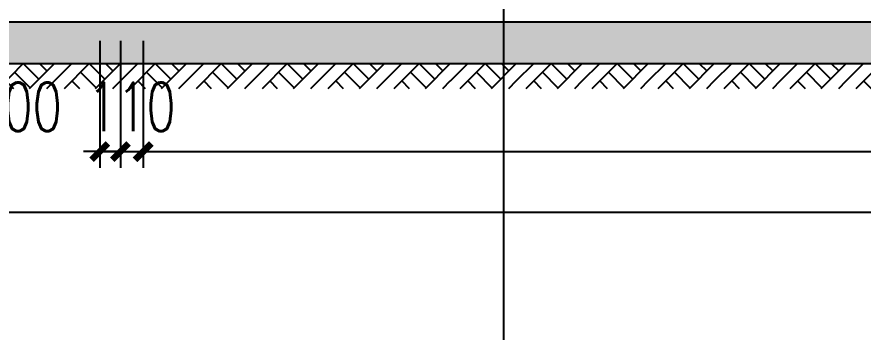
# Model space of a CAD drawing. Extents: x -1899985 to 1774885, y 556286 to 2175695.
# Drawn here: x -1665010 to -1660923, y 566711 to 568232 of the extents above; entities that cross this region are included whole.
import ezdxf

# ---------------------------------------------------------------- set-up
doc = ezdxf.new("R2010")
doc.units = 0
doc.header["$LTSCALE"] = 10
doc.header["$MEASUREMENT"] = 0
doc.layers.get('Defpoints').update_dxf_attribs({"color": 210})
for name, color, linetype in [('20剖面图$0$A-AXIS-SYMB', 3, 'Continuous'), ('20剖面图$0$A-HATCH-1', 252, 'Continuous'), ('20剖面图$0$A-LIN-V', 9, 'Continuous'), ('20剖面图$0$AS-COLN', 6, 'Continuous'), ('20剖面图$0$建-尺寸', 3, 'Continuous'), ('A-LIN-V', 9, 'Continuous')]:
    doc.layers.add(name, color=color, linetype=linetype)
doc.styles.add('20剖面图$0$A-DIM_T3', font='SIMPLEX', dxfattribs={"width": 0.705882, "bigfont": 'GBCBIG'})
doc.dimstyles.new('20剖面图$0$A-DIM&&79', dxfattribs={"dimtxt": 233.773377, "dimasz": 78.579286, "dimexe": 78.579286, "dimexo": 78.579286, "dimgap": 99.206349, "dimtad": 1, "dimdec": 0, "dimzin": 0, "dimdsep": 46, "dimtxsty": '20剖面图$0$A-DIM_T3', "dimblk": '20剖面图$0$_ArchTick', "dimcen": 0.09, "dimclrt": 7, "dimazin": 2, "dimtfac": 1, "dimtdec": 0, "dimtix": 1, "dimtmove": 2, "dimatfit": 3, "dimfxl": 1, "dimtolj": 1, "dimtzin": 0, "dimarcsym": 0})

# ---------------------------------------------------------------- blocks, each defined once
blk = doc.blocks.new('20剖面图$0$_ArchTick')
at = {"color": 0, "linetype": 'ByBlock', "const_width": 0.4}
blk.add_lwpolyline([(-0.5, -0.5), (0.5, 0.5)], dxfattribs=at)
blk = doc.blocks.new('*D567')
at = {"layer": '20剖面图$0$建-尺寸', "color": 0, "lineweight": -2, "transparency": 16777216}
for p, q in [((-1636625, 568151.4), (-1636625, 567538.5)), ((-1636525, 568151.4), (-1636525, 567538.5)), ((-1636625, 567617.1), (-1636703.6, 567617.1)), ((-1636625, 567617.1), (-1636525, 567617.1)), ((-1636525, 567617.1), (-1636446.4, 567617.1))]:
    blk.add_line(p, q, dxfattribs=at)
at = {"layer": 'Defpoints', "color": 0, "transparency": 16777216}
for p in [(-1636625, 568230), (-1636525, 568230), (-1636525, 567617.1)]:
    blk.add_point(p, dxfattribs=at)
at = {"layer": '20剖面图$0$建-尺寸', "color": 0, "lineweight": -2, "transparency": 16777216, "xscale": 78.57928649080975, "yscale": 78.57928649080975, "zscale": 78.57928649080975}
blk.add_blockref('20剖面图$0$_ArchTick', (-1636625, 567617.1), dxfattribs=at)
at = {"layer": '20剖面图$0$建-尺寸', "color": 0, "lineweight": -2, "transparency": 16777216, "xscale": 78.57928649080975, "yscale": 78.57928649080975, "zscale": 78.57928649080975, "rotation": 180}
blk.add_blockref('20剖面图$0$_ArchTick', (-1636525, 567617.1), dxfattribs=at)
at = {"layer": '20剖面图$0$建-尺寸', "color": 7, "transparency": 16777216, "insert": (-1637020, 567833.2), "char_height": 233.77, "attachment_point": 5, "style": '20剖面图$0$A-DIM_T3'}
blk.add_mtext('\\A1;100', dxfattribs=at)
blk = doc.blocks.new('*D568')
at = {"layer": '20剖面图$0$建-尺寸', "color": 0, "lineweight": -2, "transparency": 16777216}
for p, q in [((-1636525, 568151.4), (-1636525, 567538.5)), ((-1636415, 568151.4), (-1636415, 567538.5)), ((-1636525, 567617.1), (-1636603.6, 567617.1)), ((-1636525, 567617.1), (-1636415, 567617.1)), ((-1636415, 567617.1), (-1636336.4, 567617.1))]:
    blk.add_line(p, q, dxfattribs=at)
at = {"layer": 'Defpoints', "color": 0, "transparency": 16777216}
for p in [(-1636525, 568230), (-1636415, 568230), (-1636415, 567617.1)]:
    blk.add_point(p, dxfattribs=at)
at = {"layer": '20剖面图$0$建-尺寸', "color": 0, "lineweight": -2, "transparency": 16777216, "xscale": 78.57928649080975, "yscale": 78.57928649080975, "zscale": 78.57928649080975}
blk.add_blockref('20剖面图$0$_ArchTick', (-1636525, 567617.1), dxfattribs=at)
at = {"layer": '20剖面图$0$建-尺寸', "color": 0, "lineweight": -2, "transparency": 16777216, "xscale": 78.57928649080975, "yscale": 78.57928649080975, "zscale": 78.57928649080975, "rotation": 180}
blk.add_blockref('20剖面图$0$_ArchTick', (-1636415, 567617.1), dxfattribs=at)
at = {"layer": '20剖面图$0$建-尺寸', "color": 7, "transparency": 16777216, "insert": (-1636470, 567833.2), "char_height": 233.77, "attachment_point": 5, "style": '20剖面图$0$A-DIM_T3'}
blk.add_mtext('\\A1;110', dxfattribs=at)
blk = doc.blocks.new('*D569')
at = {"layer": '20剖面图$0$建-尺寸', "color": 0, "lineweight": -2, "transparency": 16777216}
for p, q in [((-1636415, 568151.4), (-1636415, 567538.5)), ((-1627135, 568151.4), (-1627135, 567538.5)), ((-1636415, 567617.1), (-1627135, 567617.1))]:
    blk.add_line(p, q, dxfattribs=at)
at = {"layer": 'Defpoints', "color": 0, "transparency": 16777216}
for p in [(-1636415, 568230), (-1627135, 568230), (-1627135, 567617.1)]:
    blk.add_point(p, dxfattribs=at)
at = {"layer": '20剖面图$0$建-尺寸', "color": 0, "lineweight": -2, "transparency": 16777216, "xscale": 78.57928649080975, "yscale": 78.57928649080975, "zscale": 78.57928649080975, "rotation": 180}
blk.add_blockref('20剖面图$0$_ArchTick', (-1636415, 567617.1), dxfattribs=at)
at = {"layer": '20剖面图$0$建-尺寸', "color": 0, "lineweight": -2, "transparency": 16777216, "xscale": 78.57928649080975, "yscale": 78.57928649080975, "zscale": 78.57928649080975}
blk.add_blockref('20剖面图$0$_ArchTick', (-1627135, 567617.1), dxfattribs=at)
at = {"layer": '20剖面图$0$建-尺寸', "color": 7, "transparency": 16777216, "insert": (-1631775, 567833.2), "char_height": 233.77, "attachment_point": 5, "style": '20剖面图$0$A-DIM_T3'}
blk.add_mtext('\\A1;9280', dxfattribs=at)
blk = doc.blocks.new('20剖面图$0$$LinePat$素土夯实')
at = {"color": 0}
for p, q in [((0, -210), (210, 0)), ((120, -300), (420, 0)), ((420, 0), (608, -188)), ((495, -300), (795, 0)), ((615, 0), (705, -90)), ((315, -105), (502, -293)), ((210, -210), (300, -300)), ((705, -300), (795, -210))]:
    blk.add_line(p, q, dxfattribs=at)
blk = doc.blocks.new('20剖面图$0$5555rrrrrrrrrrr')
at = {"layer": '20剖面图$0$建-尺寸'}
dim = blk.add_linear_dim(base=(-1636525, 567617.1), p1=(-1636625, 568230), p2=(-1636525, 568230), angle=0, dimstyle='20剖面图$0$A-DIM&&79', dxfattribs=at)
dim.commit()
dim.dimension.update_dxf_attribs({"geometry": '*D567', "text_midpoint": (-1637020, 567833.2), "dimtype": 161})
for p1, p2, picture, middle in [((-1636525, 568230), (-1636415, 568230), '*D568', (-1636470, 567833.2)), ((-1636415, 568230), (-1627135, 568230), '*D569', (-1631775, 567833.2))]:
    dim = blk.add_aligned_dim(p1=p1, p2=p2, distance=-612.9, dimstyle='20剖面图$0$A-DIM&&79', dxfattribs=at)
    dim.commit()
    dim.dimension.update_dxf_attribs({"geometry": picture, "text_midpoint": middle})
blk = doc.blocks.new('20剖面图')
at = {"layer": '20剖面图$0$A-HATCH-1'}
h = blk.add_hatch(dxfattribs=at)
h.set_pattern_fill('混凝土', color=256, scale=50)
h.set_pattern_definition([(50, (0, 50), (358.63009, -31.376067), [37.5, -412.5]), (355, (0, 50), (-69.37567, 376.09607), [30, -330]), (100.4514, (29.9, 47.4), (289.25469, 344.71977), [31.870095, -350.571056]), (46.1842, (0, 150), (533.62052, -82.75951), [56.25, -618.75]), (96.6356, (44.47, 143.1), (467.33135, 487.05894), [47.80514, -525.8565]), (351.1842, (0, 150), (467.33097, 487.0593), [45, -495]), (21, (50, 125), (298.453526, -201.309445), [37.5, -412.5]), (326, (50, 125), (121.657666, 362.57502), [30, -330]), (71.4514, (74.87, 108.22), (420.111314, 161.26525), [31.870095, -350.571056]), (37.5, (0, 50), (6.079928, 166.446927), [0, -326, 0, -335, 0, -331.25]), (7.5, (0, 50), (131.534769, 197.205856), [0, -191, 0, -318.5, 0, -126.25]), (327.5, (-111.5, 50), (266.911218, -11.277436), [0, -125, 0, -390, 0, -517.5]), (317.5, (-161.5, 50), (291.593085, 50.05249), [0, -162.5, 0, -259, 0, -367.5])])
h.paths.add_polyline_path([(-1669310.4, 568007.5), (-1654310.4, 568007.5), (-1654310.4, 568207.5), (-1669310.4, 568207.5)])
at = {"layer": '20剖面图$0$A-AXIS-SYMB'}
blk.add_lwpolyline([(-1780738.3, 567290), (-1717023.7, 567290), (-1717000.7, 567353), (-1716978.5, 567227), (-1716956.2, 567290), (-1653241.5, 567290)], dxfattribs=at)
at = {"layer": '20剖面图$0$AS-COLN'}
blk.add_lwpolyline([(-1669610.4, 568007.5), (-1654310.4, 568007.5), (-1654310.4, 568207.5), (-1669610.4, 568207.5)], dxfattribs=at)
at = {"layer": '20剖面图$0$A-HATCH-1', "xscale": 0.4009433966184976, "yscale": 0.4, "zscale": 0.4, "rotation": 5.057074288614839e-11}
for p in [(-1665147.9, 568007.5), (-1664829.1, 568007.5), (-1664510.4, 568007.5), (-1664191.6, 568007.5), (-1663872.9, 568007.5), (-1663554.1, 568007.5), (-1663235.4, 568007.5), (-1662916.6, 568007.5), (-1662597.9, 568007.5), (-1662279.1, 568007.5), (-1661960.4, 568007.5), (-1661641.6, 568007.5), (-1661322.9, 568007.5), (-1661004.1, 568007.5)]:
    blk.add_blockref('20剖面图$0$$LinePat$素土夯实', p, dxfattribs=at)
at = {"layer": '20剖面图$0$A-LIN-V'}
blk.add_blockref('20剖面图$0$5555rrrrrrrrrrr', (-27985.4, -35), dxfattribs=at)

msp = doc.modelspace()

# ---------------------------------------------------------------- block references
at = {"layer": 'A-LIN-V'}
msp.add_blockref('20剖面图', (0, 0), dxfattribs=at)

# ---------------------------------------------------------------- next in the draw order: linework, layer by layer
msp.add_lwpolyline([(-1662658.3, 590358.1), (-1644263.1, 590358.1), (-1644263.1, 557699.1), (-1662658.3, 557699.1)], close=True, dxfattribs=at)

doc.saveas('drawing.dxf')
